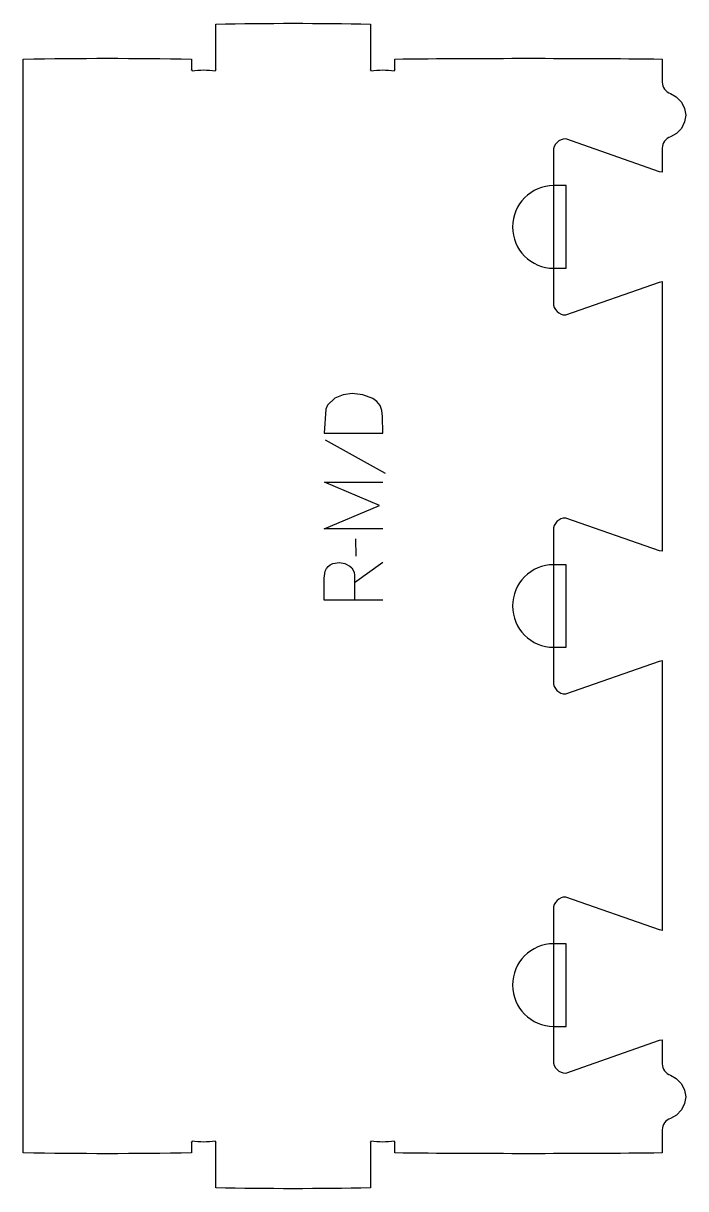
# Model space of a CAD drawing. Header units: millimetres. Extents: x -155 to 186, y -300 to 300.
import ezdxf

# ---------------------------------------------------------------- set-up
doc = ezdxf.new("R2010")
doc.units = ezdxf.units.MM
for name, color, linetype, true_color in [('1_ANYTOOL_1MMDEEP_LABELS_S', 2, 'Continuous', 0xffff00), ('4_ANYTOOL_CUTTHROUGH_OUTSI', 5, 'Continuous', 0x0000ff), ('5_ANYTOOL_HALF_MILL_9MM_IN', 3, 'Continuous', 0x00ff00)]:
    doc.layers.add(name, color=color, linetype=linetype, true_color=true_color)

msp = doc.modelspace()

# ---------------------------------------------------------------- linework, layer by layer
at = {"layer": '1_ANYTOOL_1MMDEEP_LABELS_S'}
for p, q in [((0.48, 85.46), (31.25, 68.27)), ((16.12, 34.46), (16.21, 25.67)), ((15.57, 12), (30.05, 22.46))]:
    msp.add_line(p, q, dxfattribs=at)
msp.add_lwpolyline([(0.01, 88.89), (30.01, 88.89), (29.92, 97.41), (29.58, 100.48), (28.63, 103.05), (27.07, 105.11), (24.91, 106.67), (19.8, 108.63), (14.32, 109.29), (9.72, 108.66), (5.49, 106.8), (1.71, 103.28), (0.71, 101.18)], close=True, dxfattribs=at)
for points in [[(30.01, 39.6), (0.01, 39.6), (28.38, 51.6), (0.14, 63.6), (30.01, 63.6)], [(30.01, 3), (0.01, 3), (0.01, 14.36), (0.5, 17.84), (1.11, 19.21), (1.97, 20.34), (3.07, 21.21), (4.42, 21.83), (7.85, 22.33), (10.56, 21.88), (13.04, 20.53), (14.07, 19.57), (14.83, 18.46), (15.3, 17.19), (15.48, 15.77), (15.57, 14.01), (15.57, 12), (15.57, 3.04)]]:
    msp.add_lwpolyline(points, dxfattribs=at)
at = {"layer": '4_ANYTOOL_CUTTHROUGH_OUTSI'}
msp.add_lwpolyline([(124, 45.25, 0.414214), (117.75, 39), (117.75, -39, 0.414214), (124, -45.25), (124.09, -45.24), (172.37, -28.34), (173.75, -28.11), (173.75, -166.79), (172.36, -166.56), (124.09, -149.66, 0.419618), (117.75, -155.9), (117.75, -233.9, 0.419618), (124.09, -240.14), (172.37, -223.24), (173.75, -223.01), (173.75, -235.4, 0.317837), (177.92, -241.3), (180.93, -242.93), (183.54, -245.63), (185.22, -248.99), (185.75, -252.38), (185.23, -255.85), (183.6, -259.16), (181.02, -261.8), (177.92, -263.45, 0.326922), (173.75, -269.35), (173.75, -281.25, -0.005455), (36.25, -281.25), (36.25, -275.5), (36.24, -275.66), (36.23, -275.68), (36.22, -275.69), (36.21, -275.69), (36.21, -275.69), (36.2, -275.69), (36.18, -275.68), (36.1, -275.52), (36, -275.25, -0.0625), (24, -275.25), (23.91, -275.52), (23.83, -275.68), (23.81, -275.69), (23.8, -275.69), (23.79, -275.69), (23.79, -275.69), (23.78, -275.68), (23.77, -275.66), (23.75, -275.5), (23.75, -299.25, -0.009434), (-55.75, -299.25), (-55.75, -275.5), (-55.76, -275.66), (-55.77, -275.68), (-55.78, -275.69), (-55.79, -275.69), (-55.79, -275.69), (-55.8, -275.69), (-55.82, -275.68), (-55.9, -275.52), (-56, -275.25, -0.0625), (-68, -275.25), (-68.09, -275.52), (-68.17, -275.68), (-68.19, -275.69), (-68.2, -275.69), (-68.21, -275.69), (-68.21, -275.69), (-68.22, -275.68), (-68.23, -275.66), (-68.25, -275.5), (-68.25, -281.25, -0.008674), (-154.71, -281.25), (-154.71, 281.25, -0.008674), (-68.25, 281.25), (-68.25, 275.5), (-68.23, 275.66), (-68.22, 275.68), (-68.21, 275.69), (-68.21, 275.69), (-68.2, 275.69), (-68.19, 275.69), (-68.17, 275.68), (-68.09, 275.52), (-68, 275.25, -0.0625), (-56, 275.25), (-55.9, 275.52), (-55.82, 275.68), (-55.8, 275.69), (-55.79, 275.69), (-55.79, 275.69), (-55.78, 275.69), (-55.77, 275.68), (-55.76, 275.66), (-55.75, 275.5), (-55.75, 299.25, -0.009434), (23.75, 299.25), (23.75, 275.5), (23.77, 275.66), (23.78, 275.68), (23.79, 275.69), (23.79, 275.69), (23.8, 275.69), (23.81, 275.69), (23.83, 275.68), (23.91, 275.52), (24, 275.25, -0.0625), (36, 275.25), (36.1, 275.52), (36.18, 275.68), (36.2, 275.69), (36.21, 275.69), (36.21, 275.69), (36.22, 275.69), (36.23, 275.68), (36.24, 275.66), (36.25, 275.5), (36.25, 281.25, -0.005455), (173.75, 281.25), (173.75, 269.35, 0.317837), (177.92, 263.45), (180.93, 261.82), (183.54, 259.12), (185.22, 255.76), (185.75, 252.37), (185.23, 248.9), (183.6, 245.59), (181.02, 242.95), (177.92, 241.3, 0.326944), (173.75, 235.4), (173.75, 223.01), (172.36, 223.24), (124.09, 240.14, 0.419618), (117.75, 233.9), (117.75, 155.9, 0.419618), (124.09, 149.66), (172.37, 166.56), (173.75, 166.79), (173.75, 28.11), (172.36, 28.34), (124.09, 45.24)], format="xyb", close=True, dxfattribs=at)
at = {"layer": '5_ANYTOOL_HALF_MILL_9MM_IN'}
for points in [[(118, 216.15, 1), (118, 173.65), (124.25, 173.65), (124.25, 216.15)], [(118, 21.25, 1), (118, -21.25), (124.25, -21.25), (124.25, 21.25)], [(118, -173.65, 1), (118, -216.15), (124.25, -216.15), (124.25, -173.65)]]:
    msp.add_lwpolyline(points, format="xyb", close=True, dxfattribs=at)

doc.saveas('drawing.dxf')
